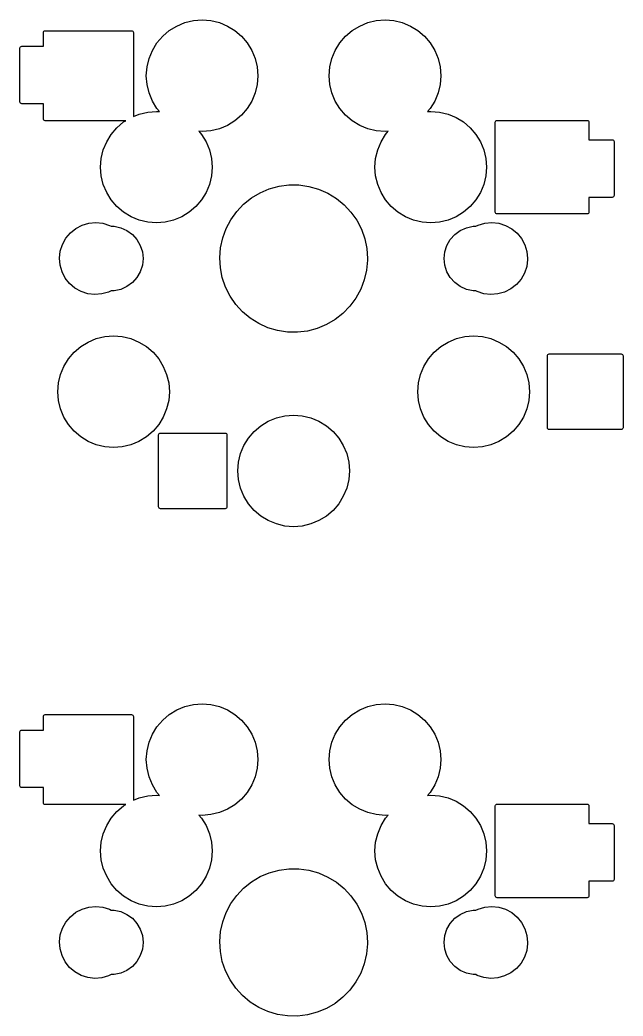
# Model space of a CAD drawing. Extents: x -8 to 140, y -39 to 78.
# Drawn here: x 11.4 to 28.15, y 35.95 to 63.63 of the extents above; entities that cross this region are included whole.
import ezdxf

# ---------------------------------------------------------------- set-up
doc = ezdxf.new("R2010")
doc.units = 0
doc.layers.add('BLACK', color=7, linetype='CONTINUOUS')

msp = doc.modelspace()

# ---------------------------------------------------------------- linework, layer by layer
at = {"layer": 'BLACK', "linetype": 'CONTINUOUS'}
for p, q in [((15.5489, 63.334), (15.7563, 63.4611)), ((15.7563, 63.4611), (15.981, 63.5541)), ((15.981, 63.5541), (16.2175, 63.6109)), ((16.2175, 63.6109), (16.46, 63.63)), ((16.46, 63.63), (16.7025, 63.6109)), ((16.7025, 63.6109), (16.939, 63.5541)), ((16.939, 63.5541), (17.1637, 63.4611)), ((17.1637, 63.4611), (17.3711, 63.334)), ((20.6289, 63.334), (20.8363, 63.4611)), ((20.8363, 63.4611), (21.061, 63.5541)), ((21.061, 63.5541), (21.2975, 63.6109)), ((21.2975, 63.6109), (21.54, 63.63)), ((21.54, 63.63), (21.7825, 63.6109)), ((21.7825, 63.6109), (22.019, 63.5541)), ((22.019, 63.5541), (22.2437, 63.4611)), ((22.2437, 63.4611), (22.4511, 63.334)), ((12.05, 63.28), (12.0538, 63.2991)), ((12.05, 62.9), (12.05, 63.28)), ((12.0538, 63.2991), (12.0646, 63.3154)), ((12.0646, 63.3154), (12.0809, 63.3262)), ((12.0809, 63.3262), (12.1, 63.33)), ((12.1, 63.33), (14.5, 63.33)), ((14.5, 63.33), (14.5191, 63.3262)), ((14.5191, 63.3262), (14.5354, 63.3154)), ((14.5354, 63.3154), (14.5462, 63.2991)), ((14.5462, 63.2991), (14.55, 63.28)), ((14.55, 63.28), (14.55, 60.9474)), ((15.206, 62.9911), (15.364, 63.176)), ((15.364, 63.176), (15.5489, 63.334)), ((17.3711, 63.334), (17.556, 63.176)), ((17.556, 63.176), (17.714, 62.9911)), ((20.286, 62.9911), (20.444, 63.176)), ((20.444, 63.176), (20.6289, 63.334)), ((22.4511, 63.334), (22.636, 63.176)), ((22.636, 63.176), (22.794, 62.9911)), ((11.4, 62.85), (11.4038, 62.8691)), ((11.4, 61.35), (11.4, 62.85)), ((11.4038, 62.8691), (11.4146, 62.8854)), ((11.4146, 62.8854), (11.4309, 62.8962)), ((11.4309, 62.8962), (11.45, 62.9)), ((11.45, 62.9), (12.05, 62.9)), ((15.0789, 62.7837), (15.206, 62.9911)), ((17.714, 62.9911), (17.8411, 62.7837)), ((20.1589, 62.7837), (20.286, 62.9911)), ((22.794, 62.9911), (22.9211, 62.7837)), ((14.9291, 62.3225), (14.9859, 62.559)), ((14.9859, 62.559), (15.0789, 62.7837)), ((17.8411, 62.7837), (17.9341, 62.559)), ((17.9341, 62.559), (17.9909, 62.3225)), ((20.0091, 62.3225), (20.0659, 62.559)), ((20.0659, 62.559), (20.1589, 62.7837)), ((22.9211, 62.7837), (23.0141, 62.559)), ((23.0141, 62.559), (23.0709, 62.3225)), ((14.91, 62.08), (14.9291, 62.3225)), ((17.9909, 62.3225), (18.01, 62.08)), ((19.99, 62.08), (20.0091, 62.3225)), ((23.0709, 62.3225), (23.09, 62.08)), ((14.9291, 61.8375), (14.91, 62.08)), ((18.01, 62.08), (17.9909, 61.8375)), ((20.0091, 61.8375), (19.99, 62.08)), ((23.09, 62.08), (23.0709, 61.8375)), ((14.9859, 61.601), (14.9291, 61.8375)), ((17.9909, 61.8375), (17.9341, 61.601)), ((20.0659, 61.601), (20.0091, 61.8375)), ((23.0709, 61.8375), (23.0141, 61.601)), ((15.0789, 61.3763), (14.9859, 61.601)), ((17.9341, 61.601), (17.8411, 61.3763)), ((20.1589, 61.3763), (20.0659, 61.601)), ((23.0141, 61.601), (22.9211, 61.3763)), ((11.4038, 61.3309), (11.4, 61.35)), ((11.4146, 61.3146), (11.4038, 61.3309)), ((11.4309, 61.3038), (11.4146, 61.3146)), ((11.45, 61.3), (11.4309, 61.3038)), ((12.05, 61.3), (11.45, 61.3)), ((12.05, 60.88), (12.05, 61.3)), ((15.206, 61.1689), (15.0789, 61.3763)), ((15.2794, 61.083), (15.206, 61.1689)), ((17.714, 61.1689), (17.556, 60.984)), ((17.8411, 61.3763), (17.714, 61.1689)), ((20.286, 61.1689), (20.1589, 61.3763)), ((20.444, 60.984), (20.286, 61.1689)), ((22.794, 61.1689), (22.7205, 61.083)), ((22.9211, 61.3763), (22.794, 61.1689)), ((14.55, 60.9474), (14.711, 61.0141)), ((14.711, 61.0141), (14.9475, 61.0709)), ((14.9475, 61.0709), (15.19, 61.09)), ((15.19, 61.09), (15.2794, 61.083)), ((17.556, 60.984), (17.3711, 60.826)), ((20.6289, 60.826), (20.444, 60.984)), ((22.7205, 61.083), (22.81, 61.09)), ((22.81, 61.09), (23.0525, 61.0709)), ((23.0525, 61.0709), (23.289, 61.0141)), ((23.289, 61.0141), (23.5137, 60.9211)), ((23.5137, 60.9211), (23.7211, 60.794)), ((12.0538, 60.8609), (12.05, 60.88)), ((12.0646, 60.8446), (12.0538, 60.8609)), ((12.0809, 60.8338), (12.0646, 60.8446)), ((12.1, 60.83), (12.0809, 60.8338)), ((14.3377, 60.83), (12.1, 60.83)), ((13.936, 60.4511), (14.094, 60.636)), ((14.094, 60.636), (14.2789, 60.794)), ((14.2789, 60.794), (14.3377, 60.83)), ((17.1637, 60.6989), (16.939, 60.6059)), ((17.3711, 60.826), (17.1637, 60.6989)), ((20.8363, 60.6989), (20.6289, 60.826)), ((21.061, 60.6059), (20.8363, 60.6989)), ((23.7211, 60.794), (23.906, 60.636)), ((23.906, 60.636), (24.064, 60.4511)), ((24.6, 60.79), (24.6038, 60.8091)), ((24.6, 58.29), (24.6, 60.79)), ((24.6038, 60.8091), (24.6146, 60.8254)), ((24.6146, 60.8254), (24.6309, 60.8362)), ((24.6309, 60.8362), (24.65, 60.84)), ((24.65, 60.84), (27.15, 60.84)), ((27.15, 60.84), (27.1691, 60.8362)), ((27.1691, 60.8362), (27.1854, 60.8254)), ((27.1854, 60.8254), (27.1962, 60.8091)), ((27.1962, 60.8091), (27.2, 60.79)), ((27.2, 60.79), (27.2, 60.3)), ((13.8089, 60.2437), (13.936, 60.4511)), ((16.46, 60.53), (16.3705, 60.537)), ((16.3705, 60.537), (16.444, 60.4511)), ((16.444, 60.4511), (16.5711, 60.2437)), ((16.7025, 60.5491), (16.46, 60.53)), ((16.939, 60.6059), (16.7025, 60.5491)), ((21.2975, 60.5491), (21.061, 60.6059)), ((21.54, 60.53), (21.2975, 60.5491)), ((21.4289, 60.2437), (21.556, 60.4511)), ((21.6295, 60.537), (21.54, 60.53)), ((21.556, 60.4511), (21.6295, 60.537)), ((24.064, 60.4511), (24.1911, 60.2437)), ((13.7159, 60.019), (13.8089, 60.2437)), ((16.5711, 60.2437), (16.6641, 60.019)), ((21.3359, 60.019), (21.4289, 60.2437)), ((24.1911, 60.2437), (24.2841, 60.019)), ((27.2, 60.3), (27.85, 60.3)), ((27.85, 60.3), (27.8691, 60.2962)), ((27.8691, 60.2962), (27.8854, 60.2854)), ((27.8854, 60.2854), (27.8962, 60.2691)), ((27.8962, 60.2691), (27.9, 60.25)), ((27.9, 60.25), (27.9, 58.75)), ((13.6591, 59.7825), (13.7159, 60.019)), ((16.6641, 60.019), (16.7209, 59.7825)), ((21.2791, 59.7825), (21.3359, 60.019)), ((24.2841, 60.019), (24.3409, 59.7825)), ((13.64, 59.54), (13.6591, 59.7825)), ((13.6591, 59.2975), (13.64, 59.54)), ((16.7209, 59.7825), (16.74, 59.54)), ((16.74, 59.54), (16.7209, 59.2975)), ((21.26, 59.54), (21.2791, 59.7825)), ((21.2791, 59.2975), (21.26, 59.54)), ((24.3409, 59.7825), (24.36, 59.54)), ((24.36, 59.54), (24.3409, 59.2975)), ((13.7159, 59.061), (13.6591, 59.2975)), ((16.7209, 59.2975), (16.6641, 59.061)), ((21.3359, 59.061), (21.2791, 59.2975)), ((24.3409, 59.2975), (24.2841, 59.061)), ((13.8089, 58.8363), (13.7159, 59.061)), ((16.6641, 59.061), (16.5711, 58.8363)), ((18.3258, 58.936), (18.5948, 59.0096)), ((18.5948, 59.0096), (18.8713, 59.046)), ((18.8713, 59.046), (19.1501, 59.0445)), ((19.1501, 59.0445), (19.4262, 59.0052)), ((19.4262, 59.0052), (19.6944, 58.9288)), ((21.4289, 58.8363), (21.3359, 59.061)), ((24.2841, 59.061), (24.1911, 58.8363)), ((13.936, 58.6289), (13.8089, 58.8363)), ((16.5711, 58.8363), (16.444, 58.6289)), ((17.6124, 58.509), (17.83, 58.6834)), ((17.83, 58.6834), (18.0693, 58.8266)), ((18.0693, 58.8266), (18.3258, 58.936)), ((19.6944, 58.9288), (19.9498, 58.8167)), ((19.9498, 58.8167), (20.1875, 58.671)), ((21.556, 58.6289), (21.4289, 58.8363)), ((24.1911, 58.8363), (24.064, 58.6289)), ((27.85, 58.7), (27.2, 58.7)), ((27.2, 58.7), (27.2, 58.29)), ((27.8691, 58.7038), (27.85, 58.7)), ((27.8854, 58.7146), (27.8691, 58.7038)), ((27.8962, 58.7309), (27.8854, 58.7146)), ((27.9, 58.75), (27.8962, 58.7309)), ((14.094, 58.444), (13.936, 58.6289)), ((14.2789, 58.286), (14.094, 58.444)), ((16.286, 58.444), (16.1011, 58.286)), ((16.444, 58.6289), (16.286, 58.444)), ((17.4204, 58.3067), (17.6124, 58.509)), ((20.1875, 58.671), (20.4033, 58.4944)), ((20.4033, 58.4944), (20.5931, 58.2901)), ((21.714, 58.444), (21.556, 58.6289)), ((21.8989, 58.286), (21.714, 58.444)), ((23.906, 58.444), (23.7211, 58.286)), ((24.064, 58.6289), (23.906, 58.444)), ((14.4863, 58.1589), (14.2789, 58.286)), ((14.711, 58.0659), (14.4863, 58.1589)), ((15.8937, 58.1589), (15.669, 58.0659)), ((16.1011, 58.286), (15.8937, 58.1589)), ((17.2577, 58.0803), (17.4204, 58.3067)), ((20.5931, 58.2901), (20.7535, 58.062)), ((22.1063, 58.1589), (21.8989, 58.286)), ((22.331, 58.0659), (22.1063, 58.1589)), ((23.5137, 58.1589), (23.289, 58.0659)), ((23.7211, 58.286), (23.5137, 58.1589)), ((24.6038, 58.2709), (24.6, 58.29)), ((24.6146, 58.2546), (24.6038, 58.2709)), ((24.6309, 58.2438), (24.6146, 58.2546)), ((24.65, 58.24), (24.6309, 58.2438)), ((27.15, 58.24), (24.65, 58.24)), ((27.1691, 58.2438), (27.15, 58.24)), ((27.1854, 58.2546), (27.1691, 58.2438)), ((27.1962, 58.2709), (27.1854, 58.2546)), ((27.2, 58.29), (27.1962, 58.2709)), ((12.9524, 57.8368), (13.1254, 57.9272)), ((13.1254, 57.9272), (13.3126, 57.9823)), ((13.3126, 57.9823), (13.507, 58)), ((13.507, 58), (13.7011, 57.9796)), ((13.7011, 57.9796), (13.8875, 57.9219)), ((13.8875, 57.9219), (13.9371, 57.8951)), ((13.9371, 57.8951), (14.0141, 57.8951)), ((14.0141, 57.8951), (14.1981, 57.856)), ((14.1981, 57.856), (14.37, 57.7794)), ((14.9475, 58.0091), (14.711, 58.0659)), ((15.19, 57.99), (14.9475, 58.0091)), ((15.4325, 58.0091), (15.19, 57.99)), ((15.669, 58.0659), (15.4325, 58.0091)), ((17.1272, 57.8338), (17.2577, 58.0803)), ((20.7535, 58.062), (20.8814, 57.8142)), ((22.5675, 58.0091), (22.331, 58.0659)), ((22.81, 57.99), (22.5675, 58.0091)), ((23.0525, 58.0091), (22.81, 57.99)), ((23.289, 58.0659), (23.0525, 58.0091)), ((23.63, 57.7794), (23.8019, 57.856)), ((23.8019, 57.856), (23.9859, 57.8951)), ((23.9859, 57.8951), (24.064, 57.8951)), ((24.064, 57.8951), (24.1254, 57.9272)), ((24.1254, 57.9272), (24.3126, 57.9823)), ((24.3126, 57.9823), (24.507, 58)), ((24.507, 58), (24.7011, 57.9796)), ((24.7011, 57.9796), (24.8875, 57.9219)), ((24.8875, 57.9219), (25.0592, 57.829)), ((12.6749, 57.565), (12.8003, 57.7145)), ((12.8003, 57.7145), (12.9524, 57.8368)), ((14.37, 57.7794), (14.5222, 57.6688)), ((14.5222, 57.6688), (14.6481, 57.529)), ((16.972, 57.2995), (17.0314, 57.5719)), ((17.0314, 57.5719), (17.1272, 57.8338)), ((20.8814, 57.8142), (20.9745, 57.5513)), ((23.3519, 57.529), (23.4778, 57.6688)), ((23.4778, 57.6688), (23.63, 57.7794)), ((25.0592, 57.829), (25.2096, 57.7046)), ((25.2096, 57.7046), (25.3329, 57.5534)), ((12.5219, 57.2079), (12.5809, 57.3939)), ((12.5809, 57.3939), (12.6749, 57.565)), ((14.6481, 57.529), (14.7422, 57.3661)), ((14.7422, 57.3661), (14.8003, 57.1871)), ((16.9501, 57.0215), (16.972, 57.2995)), ((20.9745, 57.5513), (21.031, 57.2782)), ((23.1997, 57.1871), (23.2578, 57.3661)), ((23.2578, 57.3661), (23.3519, 57.529)), ((25.3329, 57.5534), (25.4245, 57.3811)), ((25.4245, 57.3811), (25.481, 57.1942)), ((12.5001, 57.014), (12.5219, 57.2079)), ((14.8003, 57.1871), (14.82, 57)), ((16.9662, 56.7431), (16.9501, 57.0215)), ((21.031, 57.2782), (21.05, 57)), ((23.18, 57), (23.1997, 57.1871)), ((25.481, 57.1942), (25.5, 57)), ((12.5164, 56.8195), (12.5001, 57.014)), ((12.5702, 56.6319), (12.5164, 56.8195)), ((14.8003, 56.8129), (14.7422, 56.6339)), ((14.82, 57), (14.8003, 56.8129)), ((17.0199, 56.4694), (16.9662, 56.7431)), ((21.0495, 56.9571), (21.0248, 56.6793)), ((21.05, 57), (21.0495, 56.9571)), ((23.1997, 56.8129), (23.18, 57)), ((23.2578, 56.6339), (23.1997, 56.8129)), ((25.4751, 56.7785), (25.4135, 56.5933)), ((25.4996, 56.9721), (25.4751, 56.7785)), ((25.5, 57), (25.4996, 56.9721)), ((12.6594, 56.4583), (12.5702, 56.6319)), ((14.6481, 56.471), (14.5222, 56.3312)), ((14.7422, 56.6339), (14.6481, 56.471)), ((17.1102, 56.2056), (17.0199, 56.4694)), ((21.0248, 56.6793), (20.9625, 56.4075)), ((23.3519, 56.471), (23.2578, 56.6339)), ((23.4778, 56.3312), (23.3519, 56.471)), ((25.4135, 56.5933), (25.3171, 56.4236)), ((12.7807, 56.3053), (12.6594, 56.4583)), ((12.9293, 56.1789), (12.7807, 56.3053)), ((14.37, 56.2206), (14.1981, 56.144)), ((14.5222, 56.3312), (14.37, 56.2206)), ((17.2355, 55.9565), (17.1102, 56.2056)), ((20.9625, 56.4075), (20.8639, 56.1466)), ((23.63, 56.2206), (23.4778, 56.3312)), ((23.8019, 56.144), (23.63, 56.2206)), ((25.1896, 56.2758), (25.0358, 56.1557)), ((25.3171, 56.4236), (25.1896, 56.2758)), ((13.0997, 56.0836), (12.9293, 56.1789)), ((13.2853, 56.0233), (13.0997, 56.0836)), ((13.4791, 56.0002), (13.2853, 56.0233)), ((13.6736, 56.0152), (13.4791, 56.0002)), ((13.8616, 56.0677), (13.6736, 56.0152)), ((13.9354, 56.1049), (13.8616, 56.0677)), ((14.0141, 56.1049), (13.9354, 56.1049)), ((14.1981, 56.144), (14.0141, 56.1049)), ((17.3934, 55.7266), (17.2355, 55.9565)), ((20.8639, 56.1466), (20.7309, 55.9016)), ((23.9859, 56.1049), (23.8019, 56.144)), ((24.0616, 56.1049), (23.9859, 56.1049)), ((24.0997, 56.0836), (24.0616, 56.1049)), ((24.2853, 56.0233), (24.0997, 56.0836)), ((24.4791, 56.0002), (24.2853, 56.0233)), ((24.6736, 56.0152), (24.4791, 56.0002)), ((24.8616, 56.0677), (24.6736, 56.0152)), ((25.0358, 56.1557), (24.8616, 56.0677)), ((17.5811, 55.5204), (17.3934, 55.7266)), ((20.5658, 55.6768), (20.3717, 55.4766)), ((20.7309, 55.9016), (20.5658, 55.6768)), ((17.795, 55.3415), (17.5811, 55.5204)), ((20.3717, 55.4766), (20.1523, 55.3045)), ((18.0313, 55.1933), (17.795, 55.3415)), ((18.2854, 55.0786), (18.0313, 55.1933)), ((18.5528, 54.9994), (18.2854, 55.0786)), ((19.9115, 55.1638), (19.6539, 55.0571)), ((20.1523, 55.3045), (19.9115, 55.1638)), ((13.521, 54.7741), (13.7575, 54.8309)), ((13.7575, 54.8309), (14, 54.85)), ((14, 54.85), (14.2425, 54.8309)), ((14.2425, 54.8309), (14.479, 54.7741)), ((18.8285, 54.9572), (18.5528, 54.9994)), ((19.1073, 54.9528), (18.8285, 54.9572)), ((19.3841, 54.9863), (19.1073, 54.9528)), ((19.6539, 55.0571), (19.3841, 54.9863)), ((23.521, 54.7741), (23.7575, 54.8309)), ((23.7575, 54.8309), (24, 54.85)), ((24, 54.85), (24.2425, 54.8309)), ((24.2425, 54.8309), (24.479, 54.7741)), ((12.904, 54.396), (13.0889, 54.554)), ((13.0889, 54.554), (13.2963, 54.6811)), ((13.2963, 54.6811), (13.521, 54.7741)), ((14.479, 54.7741), (14.7037, 54.6811)), ((14.7037, 54.6811), (14.9111, 54.554)), ((14.9111, 54.554), (15.096, 54.396)), ((22.904, 54.396), (23.0889, 54.554)), ((23.0889, 54.554), (23.2963, 54.6811)), ((23.2963, 54.6811), (23.521, 54.7741)), ((24.479, 54.7741), (24.7037, 54.6811)), ((24.7037, 54.6811), (24.9111, 54.554)), ((24.9111, 54.554), (25.096, 54.396)), ((12.746, 54.2111), (12.904, 54.396)), ((15.096, 54.396), (15.254, 54.2111)), ((22.746, 54.2111), (22.904, 54.396)), ((25.096, 54.396), (25.254, 54.2111)), ((26.05, 54.3), (26.0538, 54.3191)), ((26.05, 52.3), (26.05, 54.3)), ((26.0538, 54.3191), (26.0646, 54.3354)), ((26.0646, 54.3354), (26.0809, 54.3462)), ((26.0809, 54.3462), (26.1, 54.35)), ((26.1, 54.35), (28.1, 54.35)), ((28.1, 54.35), (28.1191, 54.3462)), ((28.1191, 54.3462), (28.1354, 54.3354)), ((28.1354, 54.3354), (28.1462, 54.3191)), ((28.1462, 54.3191), (28.15, 54.3)), ((28.15, 54.3), (28.15, 52.3)), ((12.5259, 53.779), (12.6189, 54.0037)), ((12.6189, 54.0037), (12.746, 54.2111)), ((15.254, 54.2111), (15.3811, 54.0037)), ((15.3811, 54.0037), (15.4741, 53.779)), ((22.5259, 53.779), (22.6189, 54.0037)), ((22.6189, 54.0037), (22.746, 54.2111)), ((25.254, 54.2111), (25.3811, 54.0037)), ((25.3811, 54.0037), (25.4741, 53.779)), ((12.4691, 53.5425), (12.5259, 53.779)), ((15.4741, 53.779), (15.5309, 53.5425)), ((22.4691, 53.5425), (22.5259, 53.779)), ((25.4741, 53.779), (25.5309, 53.5425)), ((12.45, 53.3), (12.4691, 53.5425)), ((15.5309, 53.5425), (15.55, 53.3)), ((22.45, 53.3), (22.4691, 53.5425)), ((25.5309, 53.5425), (25.55, 53.3)), ((12.4691, 53.0575), (12.45, 53.3)), ((15.55, 53.3), (15.5309, 53.0575)), ((22.4691, 53.0575), (22.45, 53.3)), ((25.55, 53.3), (25.5309, 53.0575)), ((12.5259, 52.821), (12.4691, 53.0575)), ((15.5309, 53.0575), (15.4741, 52.821)), ((22.5259, 52.821), (22.4691, 53.0575)), ((25.5309, 53.0575), (25.4741, 52.821)), ((12.6189, 52.5963), (12.5259, 52.821)), ((12.746, 52.3889), (12.6189, 52.5963)), ((15.3811, 52.5963), (15.254, 52.3889)), ((15.4741, 52.821), (15.3811, 52.5963)), ((18.521, 52.5741), (18.7575, 52.6309)), ((18.7575, 52.6309), (19, 52.65)), ((19, 52.65), (19.2425, 52.6309)), ((19.2425, 52.6309), (19.479, 52.5741)), ((22.6189, 52.5963), (22.5259, 52.821)), ((22.746, 52.3889), (22.6189, 52.5963)), ((25.3811, 52.5963), (25.254, 52.3889)), ((25.4741, 52.821), (25.3811, 52.5963)), ((12.904, 52.204), (12.746, 52.3889)), ((15.254, 52.3889), (15.096, 52.204)), ((17.904, 52.196), (18.0889, 52.354)), ((18.0889, 52.354), (18.2963, 52.4811)), ((18.2963, 52.4811), (18.521, 52.5741)), ((19.479, 52.5741), (19.7037, 52.4811)), ((19.7037, 52.4811), (19.9111, 52.354)), ((19.9111, 52.354), (20.096, 52.196)), ((22.904, 52.204), (22.746, 52.3889)), ((25.254, 52.3889), (25.096, 52.204)), ((13.0889, 52.046), (12.904, 52.204)), ((13.2963, 51.9189), (13.0889, 52.046)), ((14.9111, 52.046), (14.7037, 51.9189)), ((15.096, 52.204), (14.9111, 52.046)), ((15.25, 52.1), (15.2538, 52.1191)), ((15.25, 50.1), (15.25, 52.1)), ((15.2538, 52.1191), (15.2646, 52.1354)), ((15.2646, 52.1354), (15.2809, 52.1462)), ((15.2809, 52.1462), (15.3, 52.15)), ((15.3, 52.15), (17.1, 52.15)), ((17.1, 52.15), (17.1191, 52.1462)), ((17.1191, 52.1462), (17.1354, 52.1354)), ((17.1354, 52.1354), (17.1462, 52.1191)), ((17.1462, 52.1191), (17.15, 52.1)), ((17.15, 52.1), (17.15, 50.1)), ((17.746, 52.0111), (17.904, 52.196)), ((20.096, 52.196), (20.254, 52.0111)), ((23.0889, 52.046), (22.904, 52.204)), ((23.2963, 51.9189), (23.0889, 52.046)), ((24.9111, 52.046), (24.7037, 51.9189)), ((25.096, 52.204), (24.9111, 52.046)), ((26.0538, 52.2809), (26.05, 52.3)), ((26.0646, 52.2646), (26.0538, 52.2809)), ((26.0809, 52.2538), (26.0646, 52.2646)), ((26.1, 52.25), (26.0809, 52.2538)), ((28.1, 52.25), (26.1, 52.25)), ((28.1191, 52.2538), (28.1, 52.25)), ((28.1354, 52.2646), (28.1191, 52.2538)), ((28.1462, 52.2809), (28.1354, 52.2646)), ((28.15, 52.3), (28.1462, 52.2809)), ((13.521, 51.8259), (13.2963, 51.9189)), ((13.7575, 51.7691), (13.521, 51.8259)), ((14, 51.75), (13.7575, 51.7691)), ((14.2425, 51.7691), (14, 51.75)), ((14.479, 51.8259), (14.2425, 51.7691)), ((14.7037, 51.9189), (14.479, 51.8259)), ((17.5259, 51.579), (17.6189, 51.8037)), ((17.6189, 51.8037), (17.746, 52.0111)), ((20.254, 52.0111), (20.3811, 51.8037)), ((20.3811, 51.8037), (20.4741, 51.579)), ((23.521, 51.8259), (23.2963, 51.9189)), ((23.7575, 51.7691), (23.521, 51.8259)), ((24, 51.75), (23.7575, 51.7691)), ((24.2425, 51.7691), (24, 51.75)), ((24.479, 51.8259), (24.2425, 51.7691)), ((24.7037, 51.9189), (24.479, 51.8259)), ((17.4691, 51.3425), (17.5259, 51.579)), ((20.4741, 51.579), (20.5309, 51.3425)), ((17.45, 51.1), (17.4691, 51.3425)), ((20.5309, 51.3425), (20.55, 51.1)), ((17.4691, 50.8575), (17.45, 51.1)), ((20.55, 51.1), (20.5309, 50.8575)), ((17.5259, 50.621), (17.4691, 50.8575)), ((20.5309, 50.8575), (20.4741, 50.621)), ((17.6189, 50.3963), (17.5259, 50.621)), ((17.746, 50.1889), (17.6189, 50.3963)), ((20.3811, 50.3963), (20.254, 50.1889)), ((20.4741, 50.621), (20.3811, 50.3963)), ((15.2538, 50.0809), (15.25, 50.1)), ((17.15, 50.1), (17.1462, 50.0809)), ((17.904, 50.004), (17.746, 50.1889)), ((20.254, 50.1889), (20.096, 50.004)), ((15.2646, 50.0646), (15.2538, 50.0809)), ((15.2809, 50.0538), (15.2646, 50.0646)), ((15.3, 50.05), (15.2809, 50.0538)), ((17.1, 50.05), (15.3, 50.05)), ((17.1191, 50.0538), (17.1, 50.05)), ((17.1354, 50.0646), (17.1191, 50.0538)), ((17.1462, 50.0809), (17.1354, 50.0646)), ((18.0889, 49.846), (17.904, 50.004)), ((18.2963, 49.7189), (18.0889, 49.846)), ((19.9111, 49.846), (19.7037, 49.7189)), ((20.096, 50.004), (19.9111, 49.846)), ((18.521, 49.6259), (18.2963, 49.7189)), ((18.7575, 49.5691), (18.521, 49.6259)), ((19, 49.55), (18.7575, 49.5691)), ((19.2425, 49.5691), (19, 49.55)), ((19.479, 49.6259), (19.2425, 49.5691)), ((19.7037, 49.7189), (19.479, 49.6259)), ((15.981, 44.5541), (16.2175, 44.6109)), ((16.2175, 44.6109), (16.46, 44.63)), ((16.46, 44.63), (16.7025, 44.6109)), ((16.7025, 44.6109), (16.939, 44.5541)), ((21.061, 44.5541), (21.2975, 44.6109)), ((21.2975, 44.6109), (21.54, 44.63)), ((21.54, 44.63), (21.7825, 44.6109)), ((21.7825, 44.6109), (22.019, 44.5541)), ((12.05, 44.28), (12.0538, 44.2991)), ((12.0538, 44.2991), (12.0646, 44.3154)), ((12.0646, 44.3154), (12.0809, 44.3262)), ((12.0809, 44.3262), (12.1, 44.33)), ((12.1, 44.33), (14.5, 44.33)), ((14.5, 44.33), (14.5191, 44.3262)), ((14.5191, 44.3262), (14.5354, 44.3154)), ((14.5354, 44.3154), (14.5462, 44.2991)), ((14.5462, 44.2991), (14.55, 44.28)), ((15.364, 44.176), (15.5489, 44.334)), ((15.5489, 44.334), (15.7563, 44.4611)), ((15.7563, 44.4611), (15.981, 44.5541)), ((16.939, 44.5541), (17.1637, 44.4611)), ((17.1637, 44.4611), (17.3711, 44.334)), ((17.3711, 44.334), (17.556, 44.176)), ((20.444, 44.176), (20.6289, 44.334)), ((20.6289, 44.334), (20.8363, 44.4611)), ((20.8363, 44.4611), (21.061, 44.5541)), ((22.019, 44.5541), (22.2437, 44.4611)), ((22.2437, 44.4611), (22.4511, 44.334)), ((22.4511, 44.334), (22.636, 44.176)), ((12.05, 43.9), (12.05, 44.28)), ((14.55, 44.28), (14.55, 41.9474)), ((15.206, 43.9911), (15.364, 44.176)), ((17.556, 44.176), (17.714, 43.9911)), ((20.286, 43.9911), (20.444, 44.176)), ((22.636, 44.176), (22.794, 43.9911)), ((11.4, 43.85), (11.4038, 43.8691)), ((11.4, 42.35), (11.4, 43.85)), ((11.4038, 43.8691), (11.4146, 43.8854)), ((11.4146, 43.8854), (11.4309, 43.8962)), ((11.4309, 43.8962), (11.45, 43.9)), ((11.45, 43.9), (12.05, 43.9)), ((14.9859, 43.559), (15.0789, 43.7837)), ((15.0789, 43.7837), (15.206, 43.9911)), ((17.714, 43.9911), (17.8411, 43.7837)), ((17.8411, 43.7837), (17.9341, 43.559)), ((20.0659, 43.559), (20.1589, 43.7837)), ((20.1589, 43.7837), (20.286, 43.9911)), ((22.794, 43.9911), (22.9211, 43.7837)), ((22.9211, 43.7837), (23.0141, 43.559)), ((14.9291, 43.3225), (14.9859, 43.559)), ((17.9341, 43.559), (17.9909, 43.3225)), ((20.0091, 43.3225), (20.0659, 43.559)), ((23.0141, 43.559), (23.0709, 43.3225)), ((14.91, 43.08), (14.9291, 43.3225)), ((17.9909, 43.3225), (18.01, 43.08)), ((19.99, 43.08), (20.0091, 43.3225)), ((23.0709, 43.3225), (23.09, 43.08)), ((14.9291, 42.8375), (14.91, 43.08)), ((18.01, 43.08), (17.9909, 42.8375)), ((20.0091, 42.8375), (19.99, 43.08)), ((23.09, 43.08), (23.0709, 42.8375)), ((14.9859, 42.601), (14.9291, 42.8375)), ((17.9909, 42.8375), (17.9341, 42.601)), ((20.0659, 42.601), (20.0091, 42.8375)), ((23.0709, 42.8375), (23.0141, 42.601)), ((11.4038, 42.3309), (11.4, 42.35)), ((15.0789, 42.3763), (14.9859, 42.601)), ((15.206, 42.1689), (15.0789, 42.3763)), ((17.8411, 42.3763), (17.714, 42.1689)), ((17.9341, 42.601), (17.8411, 42.3763)), ((20.1589, 42.3763), (20.0659, 42.601)), ((20.286, 42.1689), (20.1589, 42.3763)), ((22.9211, 42.3763), (22.794, 42.1689)), ((23.0141, 42.601), (22.9211, 42.3763)), ((11.4146, 42.3146), (11.4038, 42.3309)), ((11.4309, 42.3038), (11.4146, 42.3146)), ((11.45, 42.3), (11.4309, 42.3038)), ((12.05, 42.3), (11.45, 42.3)), ((12.05, 41.88), (12.05, 42.3)), ((14.711, 42.0141), (14.9475, 42.0709)), ((14.9475, 42.0709), (15.19, 42.09)), ((15.19, 42.09), (15.2794, 42.083)), ((15.2794, 42.083), (15.206, 42.1689)), ((17.714, 42.1689), (17.556, 41.984)), ((20.444, 41.984), (20.286, 42.1689)), ((22.794, 42.1689), (22.7205, 42.083)), ((22.7205, 42.083), (22.81, 42.09)), ((22.81, 42.09), (23.0525, 42.0709)), ((23.0525, 42.0709), (23.289, 42.0141)), ((12.0538, 41.8609), (12.05, 41.88)), ((12.0646, 41.8446), (12.0538, 41.8609)), ((12.0809, 41.8338), (12.0646, 41.8446)), ((12.1, 41.83), (12.0809, 41.8338)), ((14.3377, 41.83), (12.1, 41.83)), ((14.094, 41.636), (14.2789, 41.794)), ((14.2789, 41.794), (14.3377, 41.83)), ((14.55, 41.9474), (14.711, 42.0141)), ((17.3711, 41.826), (17.1637, 41.6989)), ((17.556, 41.984), (17.3711, 41.826)), ((20.6289, 41.826), (20.444, 41.984)), ((20.8363, 41.6989), (20.6289, 41.826)), ((23.289, 42.0141), (23.5137, 41.9211)), ((23.5137, 41.9211), (23.7211, 41.794)), ((23.7211, 41.794), (23.906, 41.636)), ((24.6, 41.79), (24.6038, 41.8091)), ((24.6038, 41.8091), (24.6146, 41.8254)), ((24.6146, 41.8254), (24.6309, 41.8362)), ((24.6309, 41.8362), (24.65, 41.84)), ((24.65, 41.84), (27.15, 41.84)), ((27.15, 41.84), (27.1691, 41.8362)), ((27.1691, 41.8362), (27.1854, 41.8254)), ((27.1854, 41.8254), (27.1962, 41.8091)), ((27.1962, 41.8091), (27.2, 41.79)), ((13.936, 41.4511), (14.094, 41.636)), ((16.46, 41.53), (16.3705, 41.537)), ((16.3705, 41.537), (16.444, 41.4511)), ((16.7025, 41.5491), (16.46, 41.53)), ((16.939, 41.6059), (16.7025, 41.5491)), ((17.1637, 41.6989), (16.939, 41.6059)), ((21.061, 41.6059), (20.8363, 41.6989)), ((21.2975, 41.5491), (21.061, 41.6059)), ((21.54, 41.53), (21.2975, 41.5491)), ((21.6295, 41.537), (21.54, 41.53)), ((21.556, 41.4511), (21.6295, 41.537)), ((23.906, 41.636), (24.064, 41.4511)), ((24.6, 39.29), (24.6, 41.79)), ((27.2, 41.79), (27.2, 41.3)), ((13.7159, 41.019), (13.8089, 41.2437)), ((13.8089, 41.2437), (13.936, 41.4511)), ((16.444, 41.4511), (16.5711, 41.2437)), ((16.5711, 41.2437), (16.6641, 41.019)), ((21.3359, 41.019), (21.4289, 41.2437)), ((21.4289, 41.2437), (21.556, 41.4511)), ((24.064, 41.4511), (24.1911, 41.2437)), ((24.1911, 41.2437), (24.2841, 41.019)), ((27.2, 41.3), (27.85, 41.3)), ((27.85, 41.3), (27.8691, 41.2962)), ((27.8691, 41.2962), (27.8854, 41.2854)), ((27.8854, 41.2854), (27.8962, 41.2691)), ((27.8962, 41.2691), (27.9, 41.25)), ((27.9, 41.25), (27.9, 39.75)), ((13.6591, 40.7825), (13.7159, 41.019)), ((16.6641, 41.019), (16.7209, 40.7825)), ((21.2791, 40.7825), (21.3359, 41.019)), ((24.2841, 41.019), (24.3409, 40.7825)), ((13.64, 40.54), (13.6591, 40.7825)), ((16.7209, 40.7825), (16.74, 40.54)), ((21.26, 40.54), (21.2791, 40.7825)), ((24.3409, 40.7825), (24.36, 40.54)), ((13.6591, 40.2975), (13.64, 40.54)), ((16.74, 40.54), (16.7209, 40.2975)), ((21.2791, 40.2975), (21.26, 40.54)), ((24.36, 40.54), (24.3409, 40.2975)), ((13.7159, 40.061), (13.6591, 40.2975)), ((16.7209, 40.2975), (16.6641, 40.061)), ((21.3359, 40.061), (21.2791, 40.2975)), ((24.3409, 40.2975), (24.2841, 40.061)), ((13.8089, 39.8363), (13.7159, 40.061)), ((16.6641, 40.061), (16.5711, 39.8363)), ((18.0693, 39.8266), (18.3258, 39.936)), ((18.3258, 39.936), (18.5948, 40.0096)), ((18.5948, 40.0096), (18.8713, 40.046)), ((18.8713, 40.046), (19.1501, 40.0445)), ((19.1501, 40.0445), (19.4262, 40.0052)), ((19.4262, 40.0052), (19.6944, 39.9288)), ((19.6944, 39.9288), (19.9498, 39.8167)), ((21.4289, 39.8363), (21.3359, 40.061)), ((24.2841, 40.061), (24.1911, 39.8363)), ((13.936, 39.6289), (13.8089, 39.8363)), ((14.094, 39.444), (13.936, 39.6289)), ((16.444, 39.6289), (16.286, 39.444)), ((16.5711, 39.8363), (16.444, 39.6289)), ((17.6124, 39.509), (17.83, 39.6834)), ((17.83, 39.6834), (18.0693, 39.8266)), ((19.9498, 39.8167), (20.1875, 39.671)), ((20.1875, 39.671), (20.4033, 39.4944)), ((21.556, 39.6289), (21.4289, 39.8363)), ((21.714, 39.444), (21.556, 39.6289)), ((24.064, 39.6289), (23.906, 39.444)), ((24.1911, 39.8363), (24.064, 39.6289)), ((27.85, 39.7), (27.2, 39.7)), ((27.2, 39.7), (27.2, 39.29)), ((27.8691, 39.7038), (27.85, 39.7)), ((27.8854, 39.7146), (27.8691, 39.7038)), ((27.8962, 39.7309), (27.8854, 39.7146)), ((27.9, 39.75), (27.8962, 39.7309)), ((14.2789, 39.286), (14.094, 39.444)), ((16.286, 39.444), (16.1011, 39.286)), ((17.2577, 39.0803), (17.4204, 39.3067)), ((17.4204, 39.3067), (17.6124, 39.509)), ((20.4033, 39.4944), (20.5931, 39.2901)), ((21.8989, 39.286), (21.714, 39.444)), ((23.906, 39.444), (23.7211, 39.286)), ((14.4863, 39.1589), (14.2789, 39.286)), ((14.711, 39.0659), (14.4863, 39.1589)), ((14.9475, 39.0091), (14.711, 39.0659)), ((15.669, 39.0659), (15.4325, 39.0091)), ((15.8937, 39.1589), (15.669, 39.0659)), ((16.1011, 39.286), (15.8937, 39.1589)), ((17.1272, 38.8338), (17.2577, 39.0803)), ((20.5931, 39.2901), (20.7535, 39.062)), ((20.7535, 39.062), (20.8814, 38.8142)), ((22.1063, 39.1589), (21.8989, 39.286)), ((22.331, 39.0659), (22.1063, 39.1589)), ((22.5675, 39.0091), (22.331, 39.0659)), ((23.289, 39.0659), (23.0525, 39.0091)), ((23.5137, 39.1589), (23.289, 39.0659)), ((23.7211, 39.286), (23.5137, 39.1589)), ((24.6038, 39.2709), (24.6, 39.29)), ((24.6146, 39.2546), (24.6038, 39.2709)), ((24.6309, 39.2438), (24.6146, 39.2546)), ((24.65, 39.24), (24.6309, 39.2438)), ((27.15, 39.24), (24.65, 39.24)), ((27.1691, 39.2438), (27.15, 39.24)), ((27.1854, 39.2546), (27.1691, 39.2438)), ((27.1962, 39.2709), (27.1854, 39.2546)), ((27.2, 39.29), (27.1962, 39.2709)), ((12.8003, 38.7145), (12.9524, 38.8368)), ((12.9524, 38.8368), (13.1254, 38.9272)), ((13.1254, 38.9272), (13.3126, 38.9823)), ((13.3126, 38.9823), (13.507, 39)), ((13.507, 39), (13.7011, 38.9796)), ((13.7011, 38.9796), (13.8875, 38.9219)), ((13.8875, 38.9219), (13.9371, 38.8951)), ((13.9371, 38.8951), (14.0141, 38.8951)), ((14.0141, 38.8951), (14.1981, 38.856)), ((14.1981, 38.856), (14.37, 38.7794)), ((14.37, 38.7794), (14.5222, 38.6688)), ((15.19, 38.99), (14.9475, 39.0091)), ((15.4325, 39.0091), (15.19, 38.99)), ((17.0314, 38.5719), (17.1272, 38.8338)), ((20.8814, 38.8142), (20.9745, 38.5513)), ((22.81, 38.99), (22.5675, 39.0091)), ((23.0525, 39.0091), (22.81, 38.99)), ((23.4778, 38.6688), (23.63, 38.7794)), ((23.63, 38.7794), (23.8019, 38.856)), ((23.8019, 38.856), (23.9859, 38.8951)), ((23.9859, 38.8951), (24.064, 38.8951)), ((24.064, 38.8951), (24.1254, 38.9272)), ((24.1254, 38.9272), (24.3126, 38.9823)), ((24.3126, 38.9823), (24.507, 39)), ((24.507, 39), (24.7011, 38.9796)), ((24.7011, 38.9796), (24.8875, 38.9219)), ((24.8875, 38.9219), (25.0592, 38.829)), ((25.0592, 38.829), (25.2096, 38.7046)), ((12.5809, 38.3939), (12.6749, 38.565)), ((12.6749, 38.565), (12.8003, 38.7145)), ((14.5222, 38.6688), (14.6481, 38.529)), ((14.6481, 38.529), (14.7422, 38.3661)), ((16.972, 38.2995), (17.0314, 38.5719)), ((20.9745, 38.5513), (21.031, 38.2782)), ((23.2578, 38.3661), (23.3519, 38.529)), ((23.3519, 38.529), (23.4778, 38.6688)), ((25.2096, 38.7046), (25.3329, 38.5534)), ((25.3329, 38.5534), (25.4245, 38.3811)), ((12.5001, 38.014), (12.5219, 38.2079)), ((12.5219, 38.2079), (12.5809, 38.3939)), ((14.7422, 38.3661), (14.8003, 38.1871)), ((16.9501, 38.0215), (16.972, 38.2995)), ((21.031, 38.2782), (21.05, 38)), ((23.1997, 38.1871), (23.2578, 38.3661)), ((25.4245, 38.3811), (25.481, 38.1942)), ((12.5164, 37.8195), (12.5001, 38.014)), ((14.8003, 38.1871), (14.82, 38)), ((14.82, 38), (14.8003, 37.8129)), ((16.9662, 37.7431), (16.9501, 38.0215)), ((21.0495, 37.9571), (21.0248, 37.6793)), ((21.05, 38), (21.0495, 37.9571)), ((23.18, 38), (23.1997, 38.1871)), ((23.1997, 37.8129), (23.18, 38)), ((25.4996, 37.9721), (25.4751, 37.7785)), ((25.481, 38.1942), (25.5, 38)), ((25.5, 38), (25.4996, 37.9721)), ((12.5702, 37.6319), (12.5164, 37.8195)), ((14.8003, 37.8129), (14.7422, 37.6339)), ((17.0199, 37.4694), (16.9662, 37.7431)), ((21.0248, 37.6793), (20.9625, 37.4075)), ((23.2578, 37.6339), (23.1997, 37.8129)), ((25.4751, 37.7785), (25.4135, 37.5933)), ((12.6594, 37.4583), (12.5702, 37.6319)), ((12.7807, 37.3053), (12.6594, 37.4583)), ((14.6481, 37.471), (14.5222, 37.3312)), ((14.7422, 37.6339), (14.6481, 37.471)), ((17.1102, 37.2056), (17.0199, 37.4694)), ((20.9625, 37.4075), (20.8639, 37.1466)), ((23.3519, 37.471), (23.2578, 37.6339)), ((23.4778, 37.3312), (23.3519, 37.471)), ((25.3171, 37.4236), (25.1896, 37.2758)), ((25.4135, 37.5933), (25.3171, 37.4236)), ((12.9293, 37.1789), (12.7807, 37.3053)), ((13.0997, 37.0836), (12.9293, 37.1789)), ((13.9354, 37.1049), (13.8616, 37.0677)), ((14.0141, 37.1049), (13.9354, 37.1049)), ((14.1981, 37.144), (14.0141, 37.1049)), ((14.37, 37.2206), (14.1981, 37.144)), ((14.5222, 37.3312), (14.37, 37.2206)), ((17.2355, 36.9565), (17.1102, 37.2056)), ((20.8639, 37.1466), (20.7309, 36.9016)), ((23.63, 37.2206), (23.4778, 37.3312)), ((23.8019, 37.144), (23.63, 37.2206)), ((23.9859, 37.1049), (23.8019, 37.144)), ((24.0616, 37.1049), (23.9859, 37.1049)), ((24.0997, 37.0836), (24.0616, 37.1049)), ((25.0358, 37.1557), (24.8616, 37.0677)), ((25.1896, 37.2758), (25.0358, 37.1557)), ((13.2853, 37.0233), (13.0997, 37.0836)), ((13.4791, 37.0002), (13.2853, 37.0233)), ((13.6736, 37.0152), (13.4791, 37.0002)), ((13.8616, 37.0677), (13.6736, 37.0152)), ((17.3934, 36.7266), (17.2355, 36.9565)), ((20.7309, 36.9016), (20.5658, 36.6768)), ((24.2853, 37.0233), (24.0997, 37.0836)), ((24.4791, 37.0002), (24.2853, 37.0233)), ((24.6736, 37.0152), (24.4791, 37.0002)), ((24.8616, 37.0677), (24.6736, 37.0152)), ((17.5811, 36.5204), (17.3934, 36.7266)), ((20.5658, 36.6768), (20.3717, 36.4766)), ((17.795, 36.3415), (17.5811, 36.5204)), ((18.0313, 36.1933), (17.795, 36.3415)), ((20.1523, 36.3045), (19.9115, 36.1638)), ((20.3717, 36.4766), (20.1523, 36.3045)), ((18.2854, 36.0786), (18.0313, 36.1933)), ((18.5528, 35.9994), (18.2854, 36.0786)), ((18.8285, 35.9572), (18.5528, 35.9994)), ((19.3841, 35.9863), (19.1073, 35.9528)), ((19.6539, 36.0571), (19.3841, 35.9863)), ((19.9115, 36.1638), (19.6539, 36.0571)), ((19.1073, 35.9528), (18.8285, 35.9572))]:
    msp.add_line(p, q, dxfattribs=at)

doc.saveas('drawing.dxf')
